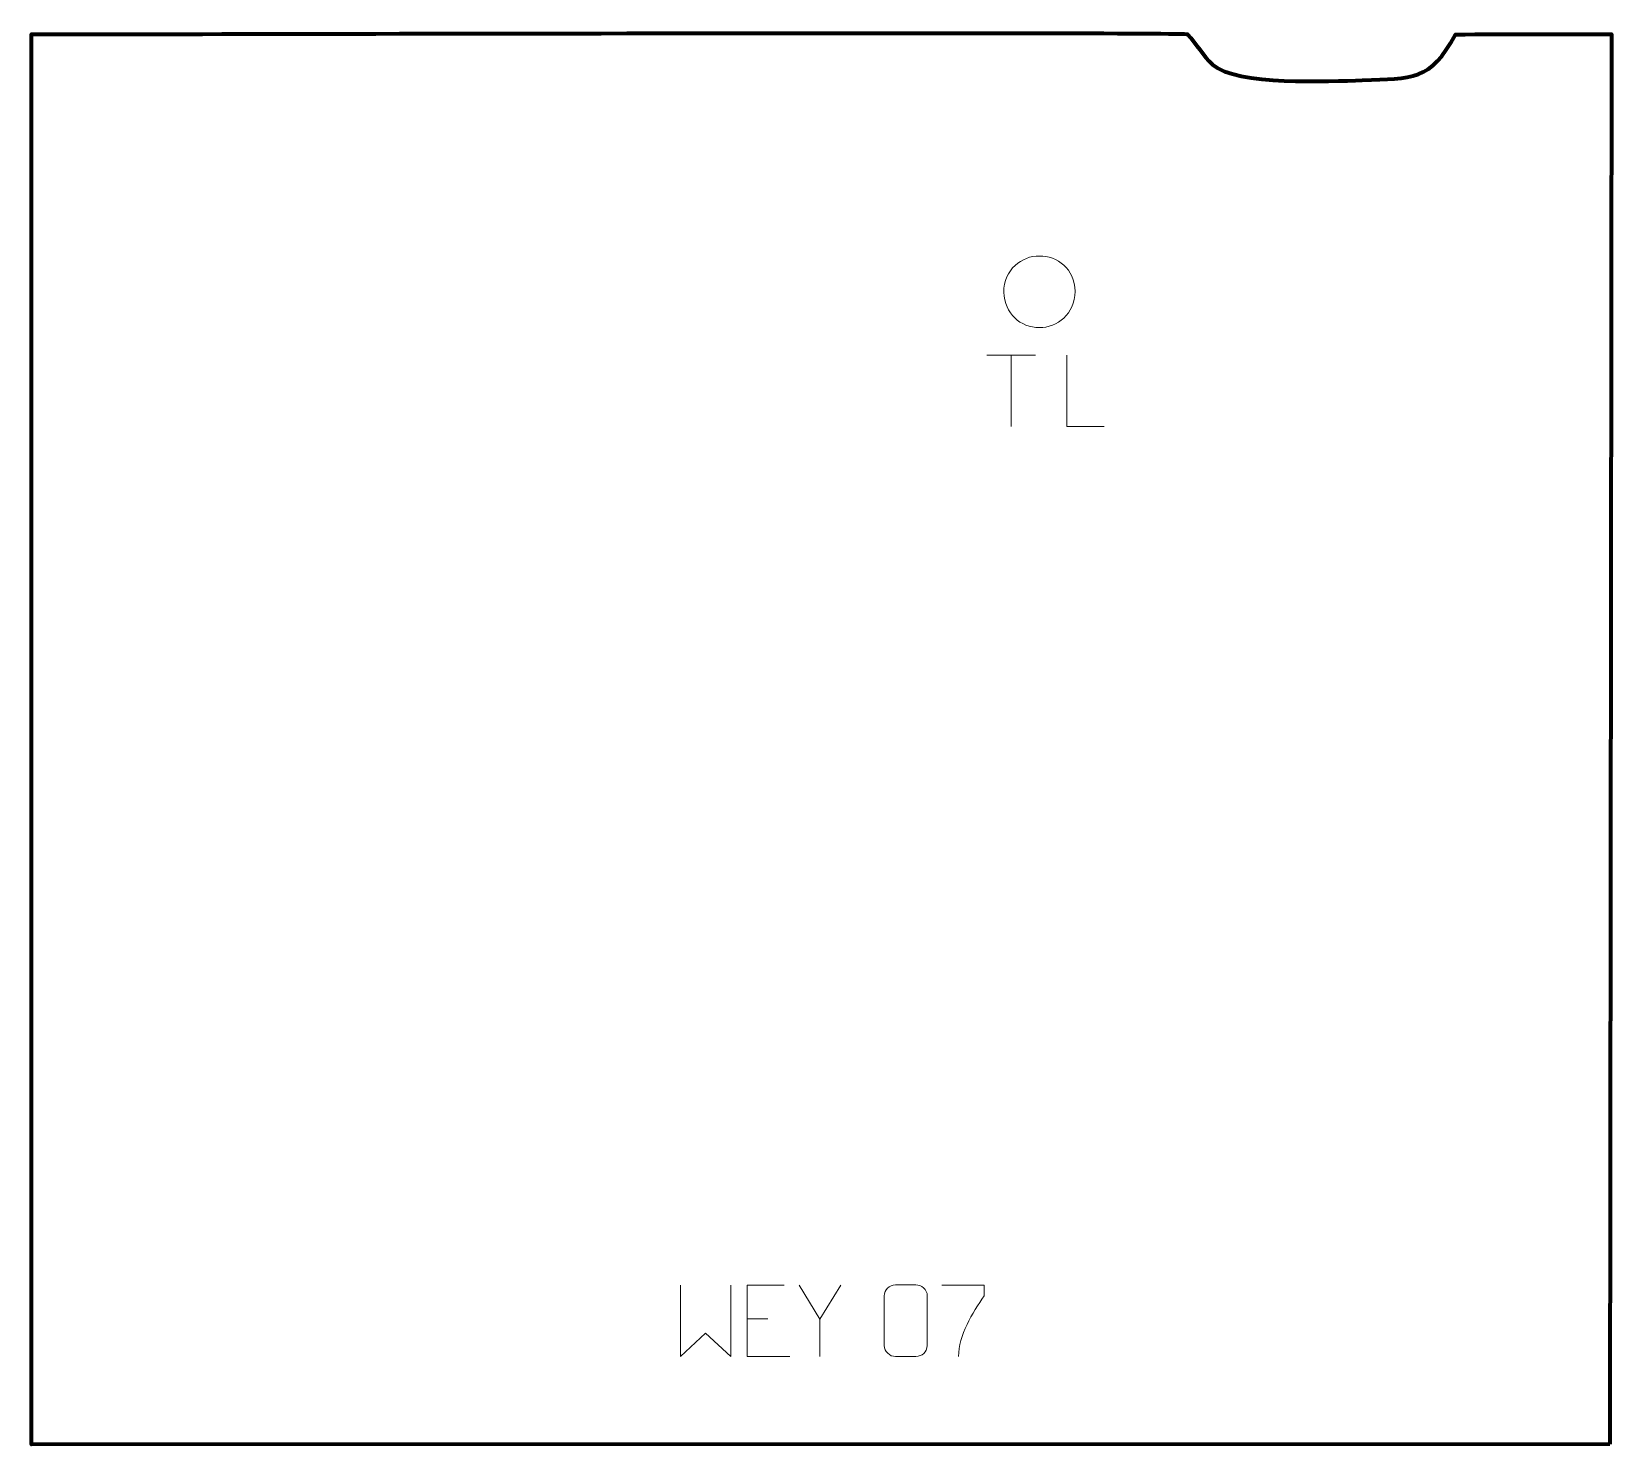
# Model space of a CAD drawing. Header units: millimetres. Extents: x 47 to 600, y 171 to 664.
import ezdxf

# ---------------------------------------------------------------- set-up
doc = ezdxf.new("R2010")
doc.units = ezdxf.units.MM
doc.header["$MEASUREMENT"] = 0
doc.layers.add('layer 1', color=7, linetype='Continuous')

msp = doc.modelspace()

# ---------------------------------------------------------------- linework, layer by layer
at = {"layer": 'layer 1', "color": 242, "lineweight": 158}
msp.add_open_spline([(598.9988, 170.7798), (598.9988, 170.7798), (599.5428, 663.5334), (599.5428, 663.5334), (599.5428, 663.5334), (581.405, 663.5242), (563.1647, 663.6648), (545.0397, 663.4869), (545.0397, 663.4869), (536.1124, 646.9777), (530.163, 648.2176), (512.4132, 647.5051), (512.4132, 647.5051), (501.2396, 647.0566), (468.1658, 645.6238), (460.1173, 652.9231), (460.1173, 652.9231), (456.549, 656.1593), (454.6811, 660.1446), (451.2679, 663.5617), (451.2679, 663.5617), (449.937, 664.4681), (87.9688, 663.5385), (48.7357, 663.5361), (48.7357, 663.5361), (48.7357, 663.5361), (48.3923, 663.5361), (48.3923, 663.5361), (48.3923, 663.5361), (48.3923, 663.5361), (47.1439, 663.5361), (47.1439, 663.5361), (47.1439, 663.5361), (47.1439, 663.5361), (47.1483, 170.7274), (47.1483, 170.7274), (47.1483, 170.7274), (47.1483, 170.7274), (598.9988, 170.7798), (598.9988, 170.7798)], degree=3, knots=[0, 0, 0, 0, 0.09090909, 0.09090909, 0.09090909, 0.09090909, 0.18181818, 0.18181818, 0.18181818, 0.18181818, 0.27272727, 0.27272727, 0.27272727, 0.27272727, 0.36363636, 0.36363636, 0.36363636, 0.36363636, 0.45454545, 0.45454545, 0.45454545, 0.45454545, 0.54545455, 0.54545455, 0.54545455, 0.54545455, 0.63636364, 0.63636364, 0.63636364, 0.63636364, 0.72727273, 0.72727273, 0.72727273, 0.72727273, 0.81818182, 0.81818182, 0.81818182, 0.81818182, 1, 1, 1, 1], dxfattribs=at)
at = {"layer": 'layer 1', "color": 142, "lineweight": 9}
for points, knots in [([(412.0428, 573.6628), (411.9586, 581.568), (405.6801, 586.1466), (399.5428, 586.0311), (399.5428, 586.0311), (393.4055, 586.1466), (387.127, 581.3092), (387.0428, 573.404), (387.0428, 573.404), (387.4836, 565.8691), (392.7715, 561.0707), (399.5428, 561.0357), (399.5428, 561.0357), (405.6801, 560.9202), (411.9586, 565.7576), (412.0428, 573.6628)], [0, 0, 0, 0, 0.2, 0.2, 0.2, 0.2, 0.4, 0.4, 0.4, 0.4, 0.6, 0.6, 0.6, 0.6, 1, 1, 1, 1]), ([(422.126, 526.4166), (422.126, 526.4166), (409.1769, 526.4166), (409.1769, 526.4166), (409.1769, 526.4166), (409.1769, 526.4166), (409.1769, 551.3702), (409.1769, 551.3702)], [0, 0, 0, 0, 0.33333333, 0.33333333, 0.33333333, 0.33333333, 1, 1, 1, 1]), ([(349.2174, 226.4488), (351.5822, 226.4488), (353.9473, 226.4488), (356.3125, 226.4488), (356.3125, 226.4488), (358.2918, 226.4844), (360.3166, 224.991), (360.3437, 222.5503), (360.3437, 222.5503), (360.3433, 216.7962), (360.3433, 211.0418), (360.3437, 205.287), (360.3437, 205.287), (360.2016, 202.9607), (358.4963, 201.4793), (356.3125, 201.4684), (356.3125, 201.4684), (353.9414, 201.4688), (351.5704, 201.4688), (349.1998, 201.4684), (349.1998, 201.4684), (347.2424, 201.3629), (345.2372, 203.2498), (345.2486, 205.2696), (345.2486, 205.2696), (345.249, 211.0468), (345.249, 216.8237), (345.2486, 222.6002), (345.2486, 222.6002), (345.2529, 224.7409), (347.0289, 226.4624), (349.2174, 226.4488)], [0, 0, 0, 0, 0.11111111, 0.11111111, 0.11111111, 0.11111111, 0.22222222, 0.22222222, 0.22222222, 0.22222222, 0.33333333, 0.33333333, 0.33333333, 0.33333333, 0.44444444, 0.44444444, 0.44444444, 0.44444444, 0.55555556, 0.55555556, 0.55555556, 0.55555556, 0.66666667, 0.66666667, 0.66666667, 0.66666667, 0.77777778, 0.77777778, 0.77777778, 0.77777778, 1, 1, 1, 1]), ([(273.9995, 226.4285), (273.9995, 226.4285), (273.9995, 201.485), (273.9995, 201.485), (273.9995, 201.485), (273.9995, 201.485), (282.837, 209.545), (282.837, 209.545), (282.837, 209.545), (282.837, 209.545), (291.6742, 201.4856), (291.6742, 201.4856), (291.6742, 201.4856), (291.6742, 201.4856), (291.6742, 226.4285), (291.6742, 226.4285)], [0, 0, 0, 0, 0.2, 0.2, 0.2, 0.2, 0.4, 0.4, 0.4, 0.4, 0.6, 0.6, 0.6, 0.6, 1, 1, 1, 1]), ([(310.2619, 226.4263), (310.2619, 226.4263), (297.3954, 226.4263), (297.3954, 226.4263), (297.3954, 226.4263), (297.3954, 226.4263), (297.3954, 201.4873), (297.3954, 201.4873), (297.3954, 201.4873), (297.3954, 201.4873), (312.2526, 201.4873), (312.2526, 201.4873)], [0, 0, 0, 0, 0.25, 0.25, 0.25, 0.25, 0.5, 0.5, 0.5, 0.5, 1, 1, 1, 1]), ([(330.131, 226.4263), (330.131, 226.4263), (322.8128, 214.5345), (322.8128, 214.5345), (322.8128, 214.5345), (322.8128, 214.5345), (322.8135, 201.4873), (322.8135, 201.4873)], [0, 0, 0, 0, 0.33333333, 0.33333333, 0.33333333, 0.33333333, 1, 1, 1, 1]), ([(365.3807, 226.4288), (365.3807, 226.4288), (380.1882, 226.4288), (380.1882, 226.4288), (380.1882, 226.4288), (380.1879, 225.18), (380.1879, 223.9311), (380.1882, 222.682), (380.1882, 222.682), (376.1962, 216.6884), (371.2838, 208.8594), (371.2838, 201.4848)], [0, 0, 0, 0, 0.25, 0.25, 0.25, 0.25, 0.5, 0.5, 0.5, 0.5, 1, 1, 1, 1])]:
    msp.add_open_spline(points, degree=3, knots=knots, dxfattribs=at)
for points in [[(381.1364, 551.3467), (381.1364, 551.3467), (398.1236, 551.3467), (398.1236, 551.3467)], [(389.6302, 526.4167), (389.6302, 526.4167), (389.6302, 551.3702), (389.6302, 551.3702)], [(322.8128, 214.5345), (322.8128, 214.5345), (315.4962, 226.4263), (315.4962, 226.4263)], [(297.3954, 214.5536), (297.3954, 214.5536), (304.5594, 214.5536), (304.5594, 214.5536)]]:
    msp.add_open_spline(points, degree=3, dxfattribs=at)

doc.saveas('drawing.dxf')
